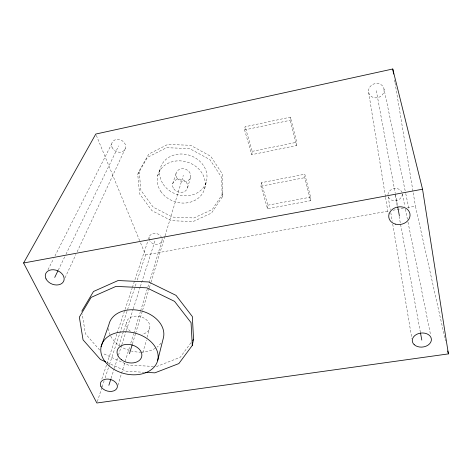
<?xml version="1.0" encoding="UTF-8"?>
<svg xmlns="http://www.w3.org/2000/svg" width="472" height="472" viewBox="0 0 472 472"><rect width="100%" height="100%" fill="white"/><g stroke="black" fill="none" stroke-linecap="round" stroke-linejoin="round"><path stroke-width="0.35" stroke-dasharray="2.36 1.77" d="M310.558 200.694L310.576 197.131L304.794 174.215L261.358 182.693L260.945 186.174L267.535 208.766L310.558 200.694L304.729 177.667L304.794 174.215M296.593 145.535L296.729 142.255L290.392 117.15L245.11 126.744L244.549 129.918L251.759 154.663L296.593 145.535L290.203 120.283L290.392 117.15M267.535 208.766L267.884 205.178L261.358 182.693M251.759 154.663L252.255 151.347L245.11 126.744M222.135 197.101L222.843 193.585L222.454 174.097L210.707 156.267L190.54 145.276L167.684 144.473L148.804 154.037L139.128 170.982L137.753 174.351L139.565 193.856L151.931 210.671L171.377 220.684L193.007 221.58L211.515 213.084L222.135 197.101L221.728 177.519L209.875 159.595L189.537 148.538L166.504 147.718L147.482 157.329L137.753 174.351M204.642 188.67L206.388 181.525M142.851 352.602L146.361 340.07M147.146 337.279L149.683 328.229M187.602 187.791L190.594 177.248M132.408 343.976L135.364 334.188M135.57 333.492L142.361 311.007M142.573 310.305L149.152 288.504M149.364 287.802L150.851 282.881M151.064 282.179L164.858 236.478M165.07 235.776L183.331 175.277M117.923 385.229L129.918 345.911M130.773 343.103L133.558 333.975M133.771 333.273L140.408 311.508M140.626 310.806L148.975 283.424M149.193 282.722L162.043 240.596M111.103 378.284L114.006 369.181M114.23 368.479L118.254 355.876M118.478 355.174L121.611 345.368M121.835 344.666L126.083 331.362M126.307 330.66L133.01 309.65M133.234 308.948L140.166 287.236M140.39 286.533L155.371 239.605M172.711 183.779L176.062 173.307M118.761 345.882L123.463 331.362M123.688 330.671L126.372 322.37M97.315 401.607L101.905 387.642M102.135 386.946L104.2 380.656M105.12 377.865L109.256 365.298M109.486 364.596L136.355 282.899M137.269 280.108L145.541 254.968L140.508 242.738M101.834 379.051L106.725 364.378M106.961 363.676L116.979 333.633M117.209 332.937L132.125 288.221M132.355 287.519L147.736 241.404M148.668 238.608L149.134 237.215M157.63 175.973L160.15 169M65.036 277.807L75.915 254.467M77.16 251.8L125.664 147.771M58.257 270.149L64.682 256.927M65.968 254.284L118.655 145.86M47.973 269.783L53.607 258.644M54.935 256.019L111.64 143.948M222.843 193.585L212.294 209.503L193.915 217.964L172.451 217.085L153.164 207.119L140.91 190.393L139.128 170.982M190.959 342.743L180.21 357.328L156.45 366.579L154.285 366.461M244.549 129.918L290.203 120.283M252.255 151.347L296.729 142.255M260.945 186.174L304.729 177.667M267.884 205.178L310.576 197.131M145.541 254.968L389.317 210.901M392.946 210.246L403.831 208.282M407.46 207.627L415.437 206.181L445.521 340.985M153.565 366.425L128.319 365.086L102.524 353.274M144.668 372.296L126.455 371.322L107.067 362.49M99.669 350.017L85.402 333.763L82.24 313.998M96.341 135.417L140.231 242.059M384.031 89.031A7.894 7.157 -20.8 0 1 373.541 97.574A7.894 7.157 -20.8 0 1 371.405 85.326A7.894 7.157 -20.8 0 1 384.031 89.031L405.613 192.924M405.761 193.65L409.059 209.521M402.38 194.027L404.828 206.264M405.407 209.143L407.419 219.22M407.997 222.1L430.464 334.406M376.314 90.683L395.241 193.331M395.371 194.057L397.507 205.621M395.241 195.349L397.235 206.205M399.094 216.335L420.346 332.141M388.126 196.659L390.309 209.692M390.792 212.589L392.244 221.279M392.728 224.176L411.855 338.572M394.557 79.886L394.916 82.063M395.04 82.789L415.437 206.181M368.632 92.329L385.453 196.623M385.571 197.349L388.261 214.005M402.309 193.927A7.233 6.071 -11 0 1 396.197 200.565A7.233 6.071 -11 0 1 388.155 196.541M387.931 194.676A7.233 6.071 -11 0 1 394.031 188.617A7.233 6.071 -11 0 1 401.867 192.092M162.043 238.454A6.679 5.381 16.8 0 1 157.648 244.272A6.679 5.381 16.8 0 1 149.636 240.596M149.382 240.053A6.679 5.381 16.8 0 1 152.822 233.652A6.679 5.381 16.8 0 1 161.253 236.661M160.999 343.067A28.049 20.668 14.5 0 1 157.04 347.121M155.4 348.236A28.049 20.668 14.5 0 1 141.972 352.118M141.27 352.142A28.049 20.668 14.5 0 1 131.405 351.05M129.334 350.478A28.049 20.668 14.5 0 1 121.534 347.044M120.932 346.684A28.049 20.668 14.5 0 1 110.684 336.088M110.088 334.831A28.049 20.668 14.5 0 1 108.572 327.946M130.437 331.291A12.018 8.909 14.5 0 1 130.455 317.432A12.018 8.909 14.5 0 1 148.338 321.904A12.018 8.909 14.5 0 1 142.007 334.188M111.994 147.229A7.328 6.195 27.1 0 0 124.124 150.58A7.328 6.195 27.1 0 0 119.853 139.677A7.328 6.195 27.1 0 0 111.994 147.229M177.059 178.251A7.528 6.46 18 0 0 189.927 178.794A7.528 6.46 18 0 0 183.018 168.681A7.528 6.46 18 0 0 177.059 178.251M173.743 188.794A7.717 6.555 17.6 0 0 186.924 189.36A7.717 6.555 17.6 0 0 179.826 179.089A7.717 6.555 17.6 0 0 173.743 188.794M163.241 184.275A23.966 20.561 18 0 0 204.211 186.41A23.966 20.561 18 0 0 182.623 154.037A23.966 20.561 18 0 0 163.241 184.275M160.799 191.402A24.361 20.768 17.7 0 0 202.435 193.603A24.361 20.768 17.7 0 0 180.446 160.869A24.361 20.768 17.7 0 0 160.799 191.402"/><path stroke-width="0.71" d="M145.4 372.337L154.869 372.845L178.853 363.582L192.293 345.439L193.544 339.244L192.352 316.582L176.05 295.383L148.645 281.955L118.083 280.539L93.509 291.478L81.786 311.172M157.624 360.726A29.128 20.951 14.2 0 0 120.195 332.076A29.128 20.951 14.2 0 0 110.578 367.068A29.128 20.951 14.2 0 0 157.624 360.726L163.318 338.182A28.049 20.668 14.5 0 0 141.116 310.877A28.049 20.668 14.5 0 0 108.914 324.559L101.091 346.737M129.452 353.758L132.195 344.672M108.867 385.294L110.879 378.986M54.722 277.418L57.932 270.81M23.6 263.004L95.781 134.054L392.757 68.995L422.54 189.213L448.4 353.894L96.854 403.005L23.6 263.004L422.54 189.213M192.682 340.412L193.544 339.244M105.734 361.882L100.383 359.446L83.048 339.846L79.343 317.154L91.137 297.378L115.947 286.398L146.839 287.843L174.557 301.36L191.06 322.671L192.293 345.439M447.763 351.026L448.4 353.894M397.772 207.066L399.371 215.745M420.481 332.86L421.809 340.1M392.757 68.995L393.601 74.075M414.192 344.672A9.599 7.05 -5.9 0 0 430.647 342.383A9.599 7.05 -5.9 0 0 420.641 333.096A9.599 7.05 -5.9 0 0 414.192 344.672M100.89 386.367A8.667 5.994 14.4 0 0 115.463 389.966A8.667 5.994 14.4 0 0 110.241 379.417A8.667 5.994 14.4 0 0 100.89 386.367M46.02 278.875A9.753 7.245 21.5 0 0 62.274 283.088A9.753 7.245 21.5 0 0 55.867 270.132A9.753 7.245 21.5 0 0 46.02 278.875M395.394 224.129A10.726 8.838 -10 0 0 409.962 213.845A10.726 8.838 -10 0 0 392.816 209.043A10.726 8.838 -10 0 0 395.394 224.129M121.392 359.723A12.608 9.068 14.2 0 0 141.677 356.779A12.608 9.068 14.2 0 0 125.298 344.507A12.608 9.068 14.2 0 0 121.392 359.723"/></g></svg>
